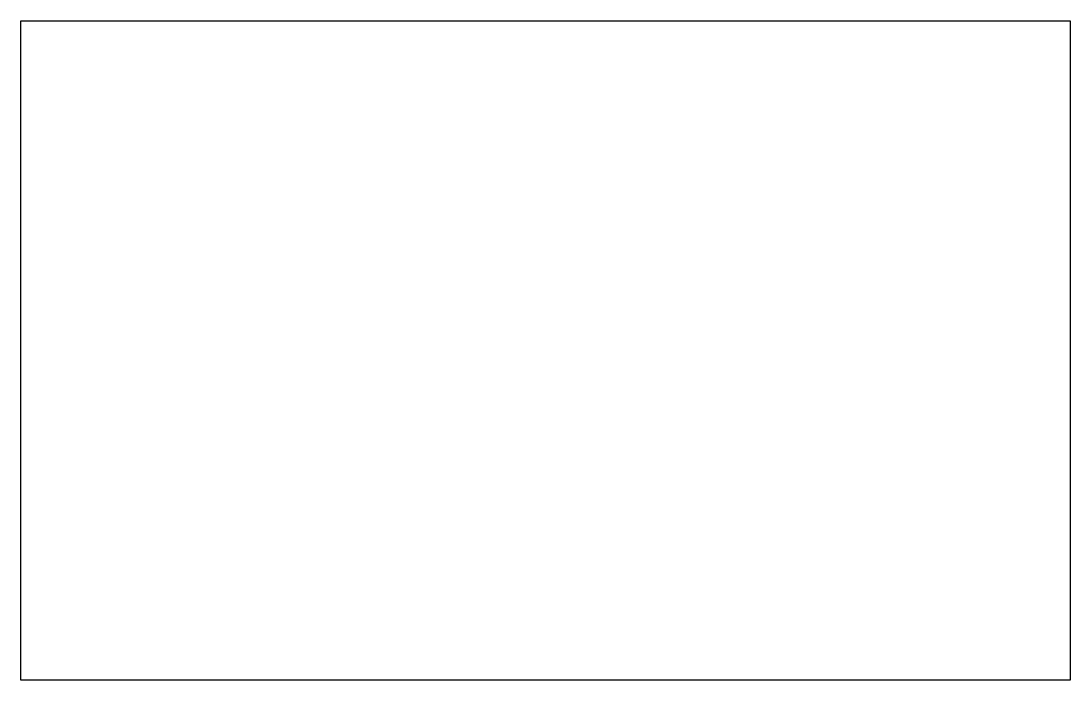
# Model space of a CAD drawing. Header units: millimetres. Extents: x 1263 to 17730, y 28845 to 39198.
import ezdxf

# ---------------------------------------------------------------- set-up
doc = ezdxf.new("R2010")
doc.units = ezdxf.units.MM

msp = doc.modelspace()

# ---------------------------------------------------------------- linework, layer by layer
at = {"ltscale": 100}
msp.add_lwpolyline([(1262.51052, 39198.426822), (17730.450219, 39198.426822), (17730.450219, 28844.600237), (1262.51052, 28844.600237)], close=True, dxfattribs=at)

doc.saveas('drawing.dxf')
